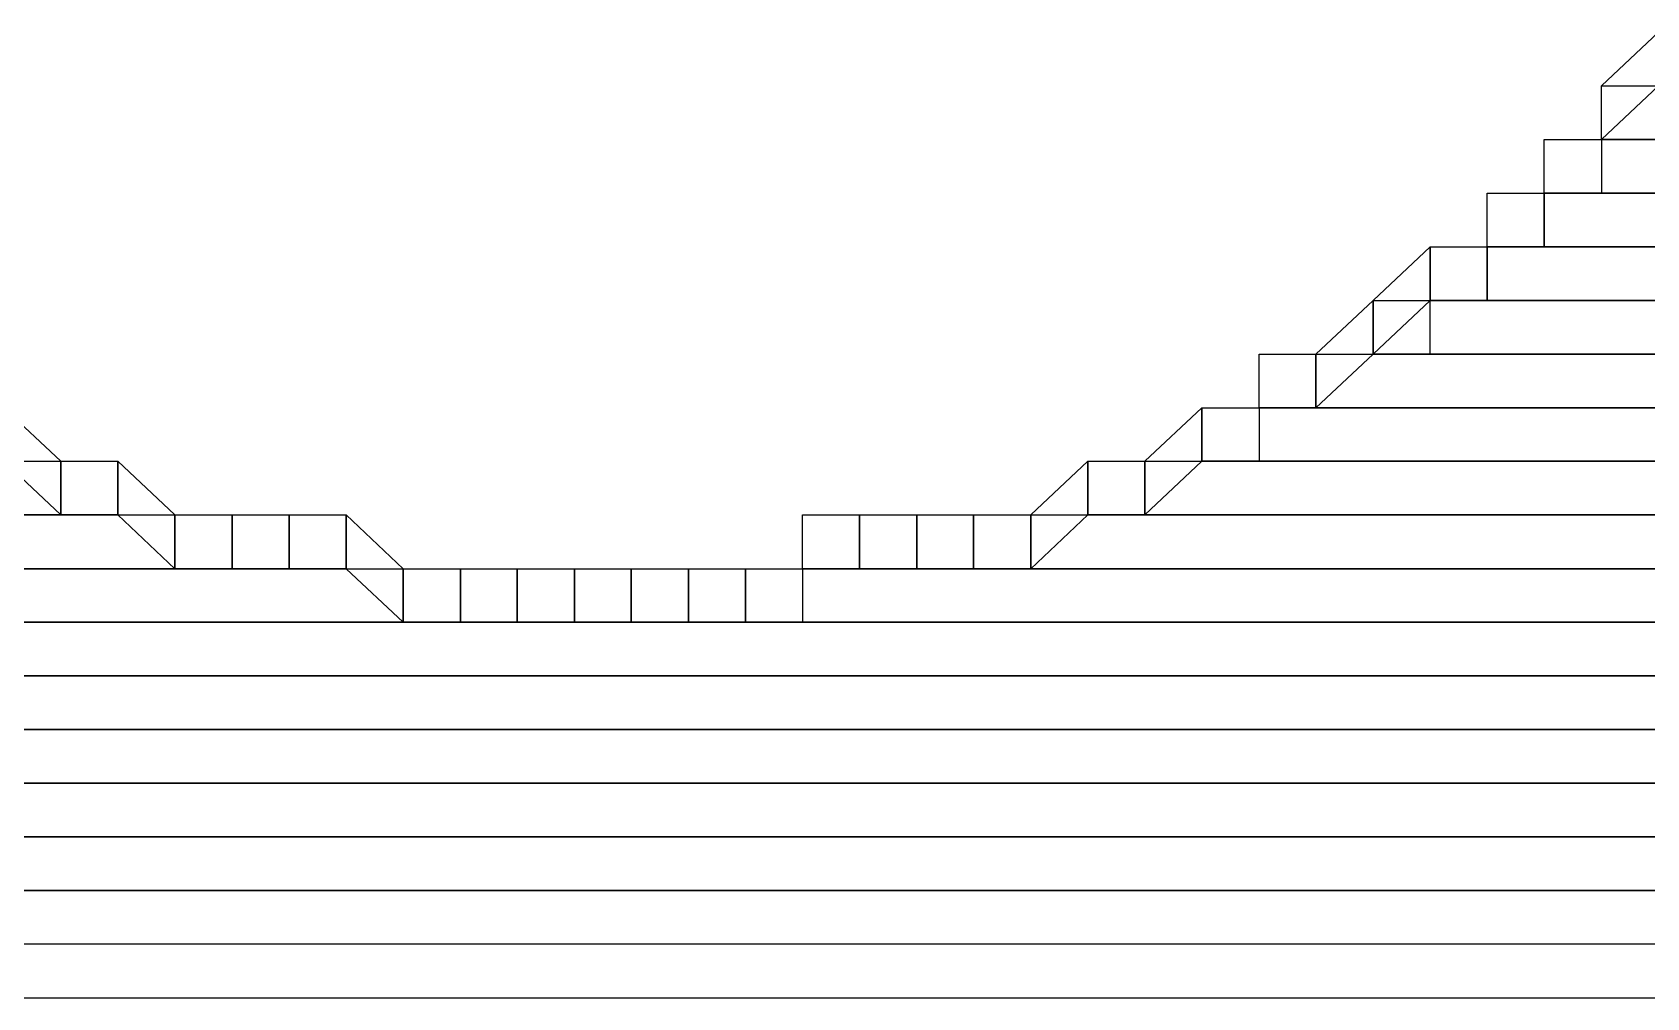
# Model space of a CAD drawing. Extents: x 0 to 841, y 0 to 594.
# Drawn here: x 665.33 to 671.22, y 97.95 to 101.47 of the extents above; entities that cross this region are included whole.
import ezdxf

# ---------------------------------------------------------------- set-up
doc = ezdxf.new("R2010")
doc.units = 0
doc.layers.add('01-LIN-025-A', color=7, linetype='Continuous')

msp = doc.modelspace()

# ---------------------------------------------------------------- linework, layer by layer
at = {"layer": '01-LIN-025-A'}
for points in [[(671.0575, 101.2748), (671.2654, 101.4701), (671.2654, 101.2748), (671.0575, 101.0787), (671.0575, 101.2748)], [(671.0575, 101.2748), (671.2654, 101.4701), (671.2654, 101.2748), (671.0575, 101.0787), (671.0575, 101.2748)], [(671.0575, 101.2748), (674.8079, 101.2748), (674.8079, 101.0787), (671.0575, 101.0787), (671.0575, 101.2748)], [(671.0575, 101.2748), (674.8079, 101.2748), (674.8079, 101.0787), (671.0575, 101.0787), (671.0575, 101.2748)], [(670.8488, 101.0787), (671.0575, 101.0787), (671.0575, 100.8827), (670.8488, 100.8827), (670.8488, 101.0787)], [(670.8488, 100.8827), (670.8488, 101.0787), (671.0575, 101.0787), (671.0575, 100.8827), (670.8488, 100.8827)], [(670.8488, 101.0787), (674.8079, 101.0787), (674.8079, 100.8827), (670.8488, 100.8827), (670.8488, 101.0787)], [(670.8488, 101.0787), (671.0575, 101.0787), (671.0575, 100.8827), (670.8488, 100.8827), (670.8488, 101.0787)], [(670.8488, 100.8827), (670.8488, 101.0787), (671.0575, 101.0787), (671.0575, 100.8827), (670.8488, 100.8827)], [(670.8488, 101.0787), (674.8079, 101.0787), (674.8079, 100.8827), (670.8488, 100.8827), (670.8488, 101.0787)], [(670.6402, 100.8827), (670.8488, 100.8827), (670.8488, 100.6874), (670.6402, 100.6874), (670.6402, 100.8827)], [(670.6402, 100.6874), (670.6402, 100.8827), (670.8488, 100.8827), (670.8488, 100.6874), (670.6402, 100.6874)], [(670.6402, 100.8827), (670.8488, 100.8827), (670.8488, 100.6874), (670.6402, 100.6874), (670.6402, 100.8827)], [(670.6402, 100.6874), (670.6402, 100.8827), (670.8488, 100.8827), (670.8488, 100.6874), (670.6402, 100.6874)], [(670.8488, 100.8827), (674.8079, 100.8827), (674.8079, 100.6874), (670.8488, 100.6874), (670.8488, 100.8827)], [(670.8488, 100.8827), (674.8079, 100.8827), (674.8079, 100.6874), (670.8488, 100.6874), (670.8488, 100.8827)], [(670.2236, 100.4913), (670.4323, 100.6874), (670.4323, 100.4913), (670.2236, 100.2953), (670.2236, 100.4913)], [(670.2236, 100.4913), (670.4323, 100.6874), (670.4323, 100.4913), (670.2236, 100.2953), (670.2236, 100.4913)], [(670.4323, 100.6874), (670.6402, 100.6874), (670.6402, 100.4913), (670.4323, 100.4913), (670.4323, 100.6874)], [(670.4323, 100.4913), (670.4323, 100.6874), (670.6402, 100.6874), (670.6402, 100.4913), (670.4323, 100.4913)], [(670.4323, 100.6874), (670.6402, 100.6874), (670.6402, 100.4913), (670.4323, 100.4913), (670.4323, 100.6874)], [(670.4323, 100.4913), (670.4323, 100.6874), (670.6402, 100.6874), (670.6402, 100.4913), (670.4323, 100.4913)], [(670.6402, 100.6874), (675.6417, 100.6874), (675.6417, 100.4913), (670.6402, 100.4913), (670.6402, 100.6874)], [(670.6402, 100.6874), (675.6417, 100.6874), (675.6417, 100.4913), (670.6402, 100.4913), (670.6402, 100.6874)], [(670.015, 100.2953), (670.2236, 100.4913), (670.2236, 100.2953), (670.015, 100.0992), (670.015, 100.2953)], [(670.015, 100.2953), (670.2236, 100.4913), (670.2236, 100.2953), (670.015, 100.0992), (670.015, 100.2953)], [(670.2236, 100.4913), (670.2236, 100.4913), (670.2236, 100.2953), (670.2236, 100.2953), (670.2236, 100.4913)], [(670.2236, 100.4913), (718.8394, 100.4913)], [(718.8394, 100.2953), (670.2236, 100.2953), (670.2236, 100.4913)], [(670.2236, 100.4913), (670.2236, 100.4913), (670.2236, 100.2953), (670.2236, 100.2953), (670.2236, 100.4913)], [(670.2236, 100.4913), (718.8394, 100.4913)], [(718.8394, 100.2953), (670.2236, 100.2953), (670.2236, 100.4913)], [(670.4323, 100.4913), (718.8394, 100.4913)], [(718.8394, 100.2953), (670.4323, 100.2953), (670.4323, 100.4913)], [(670.4323, 100.4913), (718.8394, 100.4913)], [(718.8394, 100.2953), (670.4323, 100.2953), (670.4323, 100.4913)], [(669.8071, 100.2953), (670.015, 100.2953), (670.015, 100.0992), (669.8071, 100.0992), (669.8071, 100.2953)], [(669.8071, 100.2953), (718.8394, 100.2953)], [(718.8394, 100.0992), (669.8071, 100.0992), (669.8071, 100.2953)], [(669.8071, 100.2953), (670.015, 100.2953), (670.015, 100.0992), (669.8071, 100.0992), (669.8071, 100.2953)], [(669.8071, 100.2953), (718.8394, 100.2953)], [(718.8394, 100.0992), (669.8071, 100.0992), (669.8071, 100.2953)], [(665.222, 100.0992), (665.4307, 99.9039), (665.4307, 99.7079), (665.222, 99.9039), (665.222, 100.0992)], [(665.222, 100.0992), (665.4307, 99.9039), (665.4307, 99.7079), (665.222, 99.9039), (665.222, 100.0992)], [(669.3898, 99.9039), (669.5984, 100.0992), (669.5984, 99.9039), (669.3898, 99.7079), (669.3898, 99.9039)], [(669.3898, 99.9039), (669.5984, 100.0992), (669.5984, 99.9039), (669.3898, 99.7079), (669.3898, 99.9039)], [(669.5984, 100.0992), (669.8071, 100.0992), (669.8071, 99.9039), (669.5984, 99.9039), (669.5984, 100.0992)], [(669.5984, 99.9039), (669.5984, 100.0992), (669.8071, 100.0992), (669.8071, 99.9039), (669.5984, 99.9039)], [(669.5984, 100.0992), (718.8394, 100.0992)], [(718.8394, 99.9039), (669.5984, 99.9039), (669.5984, 100.0992)], [(669.5984, 100.0992), (669.8071, 100.0992), (669.8071, 99.9039), (669.5984, 99.9039), (669.5984, 100.0992)], [(669.5984, 99.9039), (669.5984, 100.0992), (669.8071, 100.0992), (669.8071, 99.9039), (669.5984, 99.9039)], [(669.5984, 100.0992), (718.8394, 100.0992)], [(718.8394, 99.9039), (669.5984, 99.9039), (669.5984, 100.0992)], [(659.3874, 99.9039), (665.4307, 99.9039), (665.4307, 99.7079), (659.3874, 99.7079), (659.3874, 99.9039)], [(659.3874, 99.9039), (665.4307, 99.9039), (665.4307, 99.7079), (659.3874, 99.7079), (659.3874, 99.9039)], [(665.4307, 99.9039), (665.4307, 99.9039), (665.4307, 99.7079), (665.4307, 99.7079), (665.4307, 99.9039)], [(665.4307, 99.9039), (665.6394, 99.9039), (665.6394, 99.7079), (665.4307, 99.7079), (665.4307, 99.9039)], [(665.4307, 99.9039), (665.4307, 99.9039), (665.4307, 99.7079), (665.4307, 99.7079), (665.4307, 99.9039)], [(665.4307, 99.9039), (665.6394, 99.9039), (665.6394, 99.7079), (665.4307, 99.7079), (665.4307, 99.9039)], [(665.6394, 99.9039), (665.8472, 99.7079), (665.8472, 99.5118), (665.6394, 99.7079), (665.6394, 99.9039)], [(665.6394, 99.9039), (665.8472, 99.7079), (665.8472, 99.5118), (665.6394, 99.7079), (665.6394, 99.9039)], [(668.9732, 99.7079), (669.1819, 99.9039), (669.1819, 99.7079), (668.9732, 99.5118), (668.9732, 99.7079)], [(668.9732, 99.7079), (669.1819, 99.9039), (669.1819, 99.7079), (668.9732, 99.5118), (668.9732, 99.7079)], [(669.1819, 99.9039), (669.1819, 99.9039), (669.1819, 99.7079), (669.1819, 99.7079), (669.1819, 99.9039)], [(669.1819, 99.9039), (669.3898, 99.9039), (669.3898, 99.7079), (669.1819, 99.7079), (669.1819, 99.9039)], [(669.1819, 99.9039), (718.8394, 99.9039)], [(718.8394, 99.7079), (669.1819, 99.7079), (669.1819, 99.9039)], [(669.1819, 99.9039), (669.1819, 99.9039), (669.1819, 99.7079), (669.1819, 99.7079), (669.1819, 99.9039)], [(669.1819, 99.9039), (669.3898, 99.9039), (669.3898, 99.7079), (669.1819, 99.7079), (669.1819, 99.9039)], [(669.1819, 99.9039), (718.8394, 99.9039)], [(718.8394, 99.7079), (669.1819, 99.7079), (669.1819, 99.9039)], [(659.3874, 99.7079), (666.0559, 99.7079), (666.0559, 99.5118), (659.3874, 99.5118), (659.3874, 99.7079)], [(659.3874, 99.7079), (666.0559, 99.7079), (666.0559, 99.5118), (659.3874, 99.5118), (659.3874, 99.7079)], [(665.8472, 99.7079), (666.0559, 99.7079), (666.0559, 99.5118), (665.8472, 99.5118), (665.8472, 99.7079)], [(665.8472, 99.7079), (666.0559, 99.7079), (666.0559, 99.5118), (665.8472, 99.5118), (665.8472, 99.7079)], [(666.0559, 99.7079), (666.2646, 99.7079), (666.2646, 99.5118), (666.0559, 99.5118), (666.0559, 99.7079)], [(666.0559, 99.7079), (666.2646, 99.7079), (666.2646, 99.5118), (666.0559, 99.5118), (666.0559, 99.7079)], [(666.2646, 99.7079), (666.2646, 99.7079), (666.2646, 99.5118), (666.2646, 99.5118), (666.2646, 99.7079)], [(666.2646, 99.7079), (666.4724, 99.7079), (666.4724, 99.5118), (666.2646, 99.5118), (666.2646, 99.7079)], [(666.2646, 99.7079), (666.2646, 99.7079), (666.2646, 99.5118), (666.2646, 99.5118), (666.2646, 99.7079)], [(666.2646, 99.7079), (666.4724, 99.7079), (666.4724, 99.5118), (666.2646, 99.5118), (666.2646, 99.7079)], [(666.4724, 99.7079), (666.6811, 99.5118), (666.6811, 99.3165), (666.4724, 99.5118), (666.4724, 99.7079)], [(666.4724, 99.7079), (666.6811, 99.5118), (666.6811, 99.3165), (666.4724, 99.5118), (666.4724, 99.7079)], [(668.1394, 99.7079), (668.348, 99.7079), (668.348, 99.5118), (668.1394, 99.5118), (668.1394, 99.7079)], [(668.1394, 99.7079), (668.348, 99.7079), (668.348, 99.5118), (668.1394, 99.5118), (668.1394, 99.7079)], [(668.348, 99.7079), (668.5567, 99.7079), (668.5567, 99.5118), (668.348, 99.5118), (668.348, 99.7079)], [(668.348, 99.7079), (668.5567, 99.7079), (668.5567, 99.5118), (668.348, 99.5118), (668.348, 99.7079)], [(668.5567, 99.7079), (668.7646, 99.7079), (668.7646, 99.5118), (668.5567, 99.5118), (668.5567, 99.7079)], [(668.5567, 99.7079), (668.7646, 99.7079), (668.7646, 99.5118), (668.5567, 99.5118), (668.5567, 99.7079)], [(668.7646, 99.7079), (668.9732, 99.7079), (668.9732, 99.5118), (668.7646, 99.5118), (668.7646, 99.7079)], [(668.7646, 99.7079), (718.8394, 99.7079)], [(718.8394, 99.5118), (668.7646, 99.5118), (668.7646, 99.7079)], [(668.7646, 99.7079), (668.9732, 99.7079), (668.9732, 99.5118), (668.7646, 99.5118), (668.7646, 99.7079)], [(668.7646, 99.7079), (718.8394, 99.7079)], [(718.8394, 99.5118), (668.7646, 99.5118), (668.7646, 99.7079)], [(659.3874, 99.5118), (666.8898, 99.5118), (666.8898, 99.3165), (659.3874, 99.3165), (659.3874, 99.5118)], [(659.3874, 99.5118), (718.8394, 99.5118)], [(718.8394, 99.3165), (659.3874, 99.3165), (659.3874, 99.5118)], [(659.3874, 99.5118), (666.8898, 99.5118), (666.8898, 99.3165), (659.3874, 99.3165), (659.3874, 99.5118)], [(659.3874, 99.5118), (718.8394, 99.5118)], [(718.8394, 99.3165), (659.3874, 99.3165), (659.3874, 99.5118)], [(666.6811, 99.5118), (666.8898, 99.5118), (666.8898, 99.3165), (666.6811, 99.3165), (666.6811, 99.5118)], [(666.6811, 99.5118), (666.8898, 99.5118), (666.8898, 99.3165), (666.6811, 99.3165), (666.6811, 99.5118)], [(666.8898, 99.5118), (667.0976, 99.5118), (667.0976, 99.3165), (666.8898, 99.3165), (666.8898, 99.5118)], [(666.8898, 99.5118), (667.0976, 99.5118), (667.0976, 99.3165), (666.8898, 99.3165), (666.8898, 99.5118)], [(667.0976, 99.5118), (667.0976, 99.5118), (667.0976, 99.3165), (667.0976, 99.3165), (667.0976, 99.5118)], [(667.0976, 99.5118), (667.3063, 99.5118), (667.3063, 99.3165), (667.0976, 99.3165), (667.0976, 99.5118)], [(667.0976, 99.5118), (667.0976, 99.5118), (667.0976, 99.3165), (667.0976, 99.3165), (667.0976, 99.5118)], [(667.0976, 99.5118), (667.3063, 99.5118), (667.3063, 99.3165), (667.0976, 99.3165), (667.0976, 99.5118)], [(667.3063, 99.5118), (667.5142, 99.5118), (667.5142, 99.3165), (667.3063, 99.3165), (667.3063, 99.5118)], [(667.3063, 99.5118), (667.5142, 99.5118), (667.5142, 99.3165), (667.3063, 99.3165), (667.3063, 99.5118)], [(667.5142, 99.5118), (667.7228, 99.5118), (667.7228, 99.3165), (667.5142, 99.3165), (667.5142, 99.5118)], [(667.5142, 99.5118), (667.7228, 99.5118), (667.7228, 99.3165), (667.5142, 99.3165), (667.5142, 99.5118)], [(667.7228, 99.5118), (667.9315, 99.5118), (667.9315, 99.3165), (667.7228, 99.3165), (667.7228, 99.5118)], [(667.7228, 99.5118), (667.9315, 99.5118), (667.9315, 99.3165), (667.7228, 99.3165), (667.7228, 99.5118)], [(667.9315, 99.5118), (668.1394, 99.5118), (668.1394, 99.3165), (667.9315, 99.3165), (667.9315, 99.5118)], [(667.9315, 99.3165), (667.9315, 99.5118), (668.1394, 99.5118), (668.1394, 99.3165), (667.9315, 99.3165)], [(667.9315, 99.5118), (718.8394, 99.5118)], [(718.8394, 99.3165), (667.9315, 99.3165), (667.9315, 99.5118)], [(667.9315, 99.5118), (668.1394, 99.5118), (668.1394, 99.3165), (667.9315, 99.3165), (667.9315, 99.5118)], [(667.9315, 99.3165), (667.9315, 99.5118), (668.1394, 99.5118), (668.1394, 99.3165), (667.9315, 99.3165)], [(667.9315, 99.5118), (718.8394, 99.5118)], [(718.8394, 99.3165), (667.9315, 99.3165), (667.9315, 99.5118)], [(659.3874, 99.3165), (718.8394, 99.3165)], [(718.8394, 99.1205), (659.3874, 99.1205), (659.3874, 99.3165)], [(659.3874, 99.3165), (718.8394, 99.3165)], [(718.8394, 99.1205), (659.3874, 99.1205), (659.3874, 99.3165)], [(659.3874, 99.1205), (718.8394, 99.1205)], [(718.8394, 98.9244), (659.3874, 98.9244), (659.3874, 99.1205)], [(659.3874, 99.1205), (718.8394, 99.1205)], [(718.8394, 98.9244), (659.3874, 98.9244), (659.3874, 99.1205)], [(659.3874, 98.9244), (718.8394, 98.9244)], [(718.8394, 98.7283), (659.3874, 98.7283), (659.3874, 98.9244)], [(659.3874, 98.9244), (718.8394, 98.9244)], [(718.8394, 98.7283), (659.3874, 98.7283), (659.3874, 98.9244)], [(659.3874, 98.7283), (718.8394, 98.7283)], [(718.8394, 98.5331), (659.3874, 98.5331), (659.3874, 98.7283)], [(659.3874, 98.7283), (718.8394, 98.7283)], [(718.8394, 98.5331), (659.3874, 98.5331), (659.3874, 98.7283)], [(659.3874, 98.5331), (718.8394, 98.5331)], [(718.8394, 98.337), (659.3874, 98.337), (659.3874, 98.5331)], [(659.3874, 98.5331), (718.8394, 98.5331)], [(718.8394, 98.337), (659.3874, 98.337), (659.3874, 98.5331)], [(659.3874, 98.337), (718.8394, 98.337)], [(718.8394, 98.1409), (659.3874, 98.1409), (659.3874, 98.337)], [(659.3874, 98.337), (718.8394, 98.337)], [(718.8394, 98.1409), (659.3874, 98.1409), (659.3874, 98.337)], [(659.3874, 98.337), (718.8394, 98.337)], [(718.8394, 98.1409), (659.3874, 98.1409), (659.3874, 98.337)], [(659.3874, 98.337), (718.8394, 98.337)], [(718.8394, 98.1409), (659.3874, 98.1409), (659.3874, 98.337)], [(718.8394, 98.1409), (659.3874, 98.1409), (659.3874, 97.9457), (718.8394, 97.9457)], [(718.8394, 98.1409), (659.3874, 98.1409), (659.3874, 97.9457), (718.8394, 97.9457)]]:
    msp.add_lwpolyline(points, dxfattribs=at)

doc.saveas('drawing.dxf')
